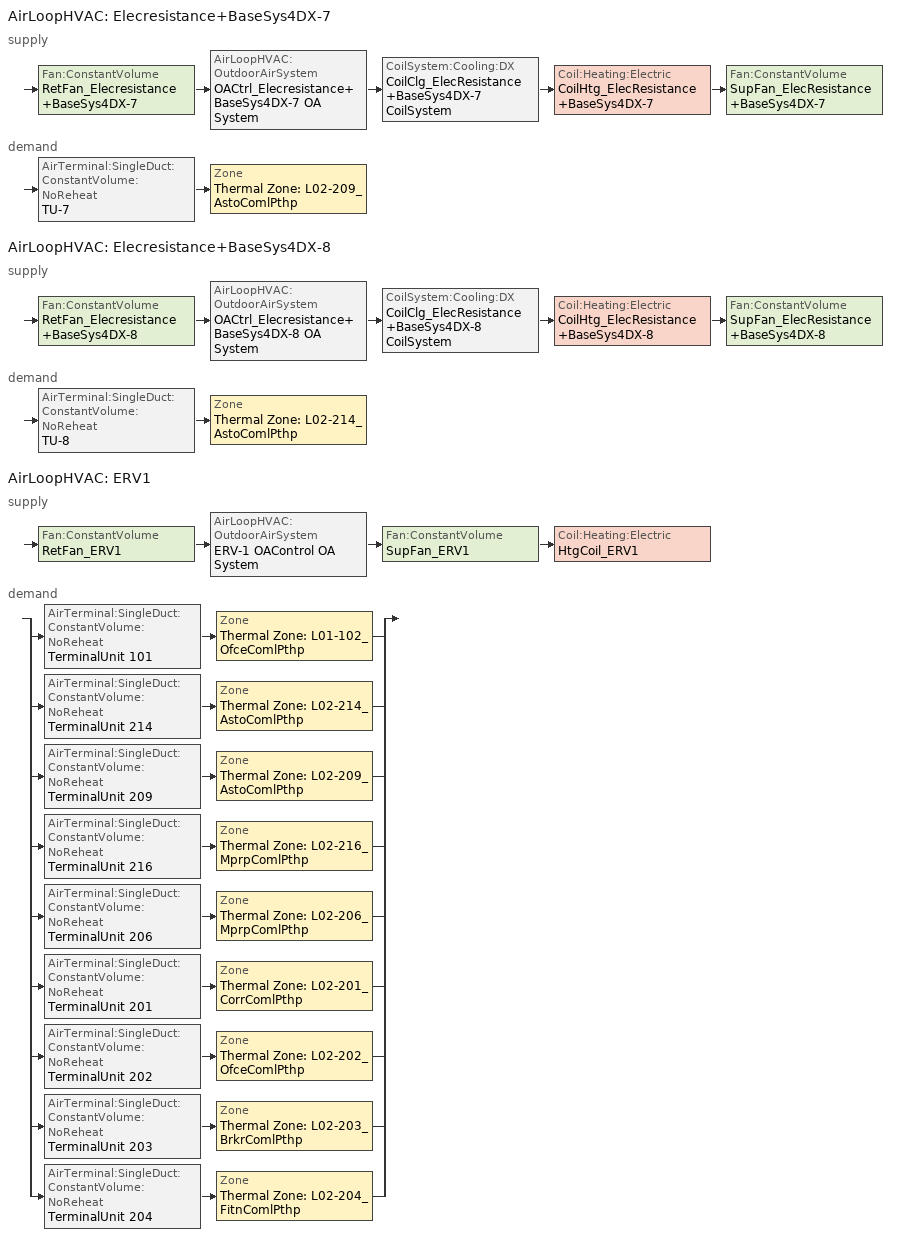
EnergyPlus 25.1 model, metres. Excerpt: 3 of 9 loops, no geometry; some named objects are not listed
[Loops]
AirLoopHVAC 'Elecresistance+BaseSys4DX-7'
 supply: Fan:ConstantVolume 'RetFan_Elecresistance+BaseSys4DX-7' > AirLoopHVAC:OutdoorAirSystem 'OACtrl_Elecresistance+BaseSys4DX-7 OA System' > CoilSystem:Cooling:DX 'CoilClg_ElecResistance+BaseSys4DX-7 CoilSystem' > Coil:Heating:Electric 'CoilHtg_ElecResistance+BaseSys4DX-7' > Fan:ConstantVolume 'SupFan_ElecResistance+BaseSys4DX-7'
 demand: AirTerminal:SingleDuct:ConstantVolume:NoReheat 'TU-7' > Zone 'Thermal Zone: L02-209_AstoComlPthp'
AirLoopHVAC 'Elecresistance+BaseSys4DX-8'
 supply: Fan:ConstantVolume 'RetFan_Elecresistance+BaseSys4DX-8' > AirLoopHVAC:OutdoorAirSystem 'OACtrl_Elecresistance+BaseSys4DX-8 OA System' > CoilSystem:Cooling:DX 'CoilClg_ElecResistance+BaseSys4DX-8 CoilSystem' > Coil:Heating:Electric 'CoilHtg_ElecResistance+BaseSys4DX-8' > Fan:ConstantVolume 'SupFan_ElecResistance+BaseSys4DX-8'
 demand: AirTerminal:SingleDuct:ConstantVolume:NoReheat 'TU-8' > Zone 'Thermal Zone: L02-214_AstoComlPthp'
AirLoopHVAC 'ERV1'
 supply: Fan:ConstantVolume 'RetFan_ERV1' > AirLoopHVAC:OutdoorAirSystem 'ERV-1 OAControl OA System' > Fan:ConstantVolume 'SupFan_ERV1' > Coil:Heating:Electric 'HtgCoil_ERV1'
 demand: split
  | AirTerminal:SingleDuct:ConstantVolume:NoReheat 'TerminalUnit 101' > Zone 'Thermal Zone: L01-102_OfceComlPthp'
  | AirTerminal:SingleDuct:ConstantVolume:NoReheat 'TerminalUnit 214' > Zone 'Thermal Zone: L02-214_AstoComlPthp'
  | AirTerminal:SingleDuct:ConstantVolume:NoReheat 'TerminalUnit 209' > Zone 'Thermal Zone: L02-209_AstoComlPthp'
  | AirTerminal:SingleDuct:ConstantVolume:NoReheat 'TerminalUnit 216' > Zone 'Thermal Zone: L02-216_MprpComlPthp'
  | AirTerminal:SingleDuct:ConstantVolume:NoReheat 'TerminalUnit 206' > Zone 'Thermal Zone: L02-206_MprpComlPthp'
  | AirTerminal:SingleDuct:ConstantVolume:NoReheat 'TerminalUnit 201' > Zone 'Thermal Zone: L02-201_CorrComlPthp'
  | AirTerminal:SingleDuct:ConstantVolume:NoReheat 'TerminalUnit 202' > Zone 'Thermal Zone: L02-202_OfceComlPthp'
  | AirTerminal:SingleDuct:ConstantVolume:NoReheat 'TerminalUnit 203' > Zone 'Thermal Zone: L02-203_BrkrComlPthp'
  | AirTerminal:SingleDuct:ConstantVolume:NoReheat 'TerminalUnit 204' > Zone 'Thermal Zone: L02-204_FitnComlPthp'
[ZoneControl:Thermostat] Temperature Difference Between Cutout And Setpoint {deltaC}=0
Name | Zone or ZoneList | Control Type Schedule | Control 1
Thermal Zone: L02-204_FitnComlPthp Thermostat | Thermal Zone: L02-204_FitnComlPthp | Thermal Zone: L02-204_FitnComlPthp Thermostat Schedule | Thermal Zone: L02-204_FitnComlPthp Thermostat
Thermal Zone: L02-209_AstoComlPthp Thermostat | Thermal Zone: L02-209_AstoComlPthp | Thermal Zone: L02-209_AstoComlPthp Thermostat Schedule | Thermal Zone: L02-209_AstoComlPthp Thermostat
Thermal Zone: L02-214_AstoComlPthp Thermostat | Thermal Zone: L02-214_AstoComlPthp | Thermal Zone: L02-214_AstoComlPthp Thermostat Schedule | Thermal Zone: L02-214_AstoComlPthp Thermostat
Thermal Zone: L02-216_MprpComlPthp Thermostat | Thermal Zone: L02-216_MprpComlPthp | Thermal Zone: L02-216_MprpComlPthp Thermostat Schedule | Thermal Zone: L02-216_MprpComlPthp Thermostat
[ThermostatSetpoint:DualSetpoint] Heating Setpoint Temperature Schedule=GLBHHtgSetpt; Cooling Setpoint Temperature Schedule=NoClgSetpt
Thermal Zone: L02-204_FitnComlPthp Thermostat; Thermal Zone: L02-209_AstoComlPthp Thermostat; Thermal Zone: L02-214_AstoComlPthp Thermostat; Thermal Zone: L02-216_MprpComlPthp Thermostat
[AirTerminal:SingleDuct:ConstantVolume:NoReheat] Availability Schedule=Always On Discrete
Name | Maximum Air Flow Rate {m3/s}
TerminalUnit 101 | 0.0589934
TerminalUnit 201 | 0.0424753
TerminalUnit 202 | 0.0165182
TerminalUnit 203 | 0.0306766
TerminalUnit 204 | 0.420033
TerminalUnit 206 | 0.0117987
TerminalUnit 209; TerminalUnit 214 | 0.054274
TU-7 | 0.111031
TU-8 | 0.127311
TerminalUnit 216 | 0.0377558
[Zone equipment]
Thermal Zone: L02-204_FitnComlPthp: TerminalUnit 204, HP2/3
Thermal Zone: L02-209_AstoComlPthp: TerminalUnit 209, TU-7
Thermal Zone: L02-214_AstoComlPthp: TerminalUnit 214, TU-8
Thermal Zone: L02-216_MprpComlPthp: TerminalUnit 216, HP4
[Sizing:Zone] Zone Cooling Design Supply Air Temperature Input Method=TemperatureDifference; Zone Cooling Design Supply Air Temperature {C}=14; Zone Cooling Design Supply Air Temperature Difference {deltaC}=11.1111; Zone Heating Design Supply Air Temperature Input Method=TemperatureDifference; Zone Heating Design Supply Air Temperature {C}=40; Zone Heating Design Supply Air Temperature Difference {deltaC}=13.8889; Zone Cooling Design Supply Air Humidity Ratio {kgWater/kgDryAir}=0.0085; Zone Heating Design Supply Air Humidity Ratio {kgWater/kgDryAir}=0.008; Zone Heating Sizing Factor=1; Zone Cooling Sizing Factor=1; Cooling Design Air Flow Method=DesignDay; Cooling Design Air Flow Rate {m3/s}=0; Cooling Minimum Air Flow per Zone Floor Area {m3/s-m2}=0; Cooling Minimum Air Flow {m3/s}=0; Cooling Minimum Air Flow Fraction=0; Heating Design Air Flow Method=DesignDay; Heating Design Air Flow Rate {m3/s}=0; Heating Maximum Air Flow per Zone Floor Area {m3/s-m2}=0; Heating Maximum Air Flow {m3/s}=0; Heating Maximum Air Flow Fraction=0; Account for Dedicated Outdoor Air System=No; Zone Load Sizing Method=Sensible Load Only No Latent Load; Zone Latent Cooling Design Supply Air Humidity Ratio Input Method=HumidityRatioDifference; Zone Cooling Design Supply Air Humidity Ratio Difference {kgWater/kgDryAir}=0.005; Zone Latent Heating Design Supply Air Humidity Ratio Input Method=HumidityRatioDifference; Zone Humidification Design Supply Air Humidity Ratio Difference {kgWater/kgDryAir}=0.005; Type of Space Sum to Use=Coincident
Name | Design Specification Outdoor Air Object
Thermal Zone: L02-204_FitnComlPthp | Thermal Zone: L02-204_FitnComlPthp Design Specification Outdoor Air
Thermal Zone: L02-209_AstoComlPthp | Thermal Zone: L02-209_AstoComlPthp Design Specification Outdoor Air
Thermal Zone: L02-214_AstoComlPthp | Thermal Zone: L02-214_AstoComlPthp Design Specification Outdoor Air
Thermal Zone: L02-216_MprpComlPthp | Thermal Zone: L02-216_MprpComlPthp Design Specification Outdoor Air
[DesignSpecification:OutdoorAir] Outdoor Air Method=Sum; Outdoor Air Flow per Person {m3/s-person}=0; Outdoor Air Flow per Zone {m3/s}=0; Outdoor Air Flow Air Changes per Hour {1/hr}=0
Name | Outdoor Air Flow per Zone Floor Area {m3/s-m2}
Thermal Zone: L02-204_FitnComlPthp Design Specification Outdoor Air | 0.00283383
Thermal Zone: L02-209_AstoComlPthp Design Specification Outdoor Air | 0.00168509
Thermal Zone: L02-214_AstoComlPthp Design Specification Outdoor Air | 0.00170197
Thermal Zone: L02-216_MprpComlPthp Design Specification Outdoor Air | 0.00135288
[ZoneHVAC:PackagedTerminalHeatPump]
HP2/3: Availability Schedule=AllOnHVACAvail; Cooling Supply Air Flow Rate {m3/s}=0.471947; Heating Supply Air Flow Rate {m3/s}=0.471947; No Load Supply Air Flow Rate {m3/s}=0.471947; No Load Supply Air Flow Rate Control Set To Low Speed=Yes; Cooling Outdoor Air Flow Rate {m3/s}=0; Heating Outdoor Air Flow Rate {m3/s}=0; No Load Outdoor Air Flow Rate {m3/s}=0; Supply Air Fan=Fan_HP2/3; Heating Coil=CoilHtg_HP2/3; Heating Convergence Tolerance=0.001; Cooling Coil=CoilClg_HP2/3; Cooling Convergence Tolerance=0.001; Supplemental Heating Coil=CoilHtg_SuppHt_HP2/3; Maximum Supply Air Temperature from Supplemental Heater {C}=35; Maximum Outdoor Dry-Bulb Temperature for Supplemental Heater Operation {C}=5.68434e-14; Fan Placement=DrawThrough; Supply Air Fan Operating Mode Schedule=CyclingHVACAvail
[Fan:OnOff]
Fan_HP2/3: Availability Schedule=Always On Discrete; Fan Total Efficiency=0.4; Pressure Rise {Pa}=84.7963; Maximum Flow Rate {m3/s}=0.471947; Motor Efficiency=0.8; Motor In Airstream Fraction=1; Fan Power Ratio Function of Speed Ratio Curve=Fan On Off Power Curve 2; Fan Efficiency Ratio Function of Speed Ratio Curve=Fan On Off Efficiency Curve 2
[Coil:Heating:DX:SingleSpeed]
CoilHtg_HP2/3: Availability Schedule=Always On Discrete; Gross Rated Heating Capacity {W}=13498.8; Gross Rated Heating COP {W/W}=4.71585; Rated Air Flow Rate {m3/s}=0.471947; Rated Supply Fan Power Per Volume Flow Rate 2017 {W/(m3/s)}=773.3; Rated Supply Fan Power Per Volume Flow Rate 2023 {W/(m3/s)}=934.4; Heating Capacity Function of Temperature Curve=CoilHtgHPQRatio_fToadbSI; Heating Capacity Function of Flow Fraction Curve=CoilHtgHPQRatio_fCFMRatio; Energy Input Ratio Function of Temperature Curve=CoilHtgHPEIRRatio_fToadbSI; Energy Input Ratio Function of Flow Fraction Curve=CoilHtgHPEIRRatio_fCFMRatio; Part Load Fraction Correlation Curve=CoilHtgHPEIRRatio_fQFrac; Defrost Energy Input Ratio Function of Temperature Curve=CoilHtg_HP2/3 Defrost Curve; Minimum Outdoor Dry-Bulb Temperature for Compressor Operation {C}=-20; Maximum Outdoor Dry-Bulb Temperature for Defrost Operation {C}=4.44444; Crankcase Heater Capacity {W}=37.3317; Maximum Outdoor Dry-Bulb Temperature for Crankcase Heater Operation {C}=10; Defrost Strategy=ReverseCycle; Defrost Control=Timed; Defrost Time Period Fraction=0.058333; Resistive Defrost Heater Capacity {W}=2000
[Coil:Cooling:DX:SingleSpeed] Availability Schedule=Always On Discrete; Gross Rated Sensible Heat Ratio=Autosize; Rated Evaporator Fan Power Per Volume Flow Rate 2017 {W/(m3/s)}=773.3; Rated Evaporator Fan Power Per Volume Flow Rate 2023 {W/(m3/s)}=934.4; Total Cooling Capacity Function of Temperature Curve=CoilClgDXQRatio_fTwbToadbSI; Total Cooling Capacity Function of Flow Fraction Curve=CoilClgDXSnglQRatio_fCFMRatio; Energy Input Ratio Function of Flow Fraction Curve=CoilClgDXSnglEIRRatio_fCFMRatio; Part Load Fraction Correlation Curve=CoilClgDXSEEREIRRatio_fQFrac; Minimum Outdoor Dry-Bulb Temperature for Compressor Operation {C}=-25; Nominal Time for Condensate Removal to Begin {s}=0; Ratio of Initial Moisture Evaporation Rate and Steady State Latent Capacity=0; Maximum Cycling Rate {cycles/hr}=0; Latent Capacity Time Constant {s}=0; Condenser Type=AirCooled; Evaporative Condenser Effectiveness=0.9; Evaporative Condenser Air Flow Rate {m3/s}=Autosize; Evaporative Condenser Pump Rated Power Consumption {W}=Autosize; Crankcase Heater Capacity {W}=0; Maximum Outdoor Dry-Bulb Temperature for Crankcase Heater Operation {C}=10; Basin Heater Capacity {W/K}=0; Basin Heater Setpoint Temperature {C}=2
Name | Gross Rated Total Cooling Capacity {W} | Gross Rated Cooling COP {W/W} | Rated Air Flow Rate {m3/s} | Energy Input Ratio Function of Temperature Curve
CoilClg_HP2/3 | 13698.2 | 4.58631 | 0.471947 | CoilClgDXSEEREIR_fTwbToadbSI-9
CoilClg_ElecResistance+BaseSys4DX-7 | 1838.63 | 3.84759 | 0.111031 | CoilClgDXSEEREIR_fTwbToadbSI-7
CoilClg_ElecResistance+BaseSys4DX-8 | 2108.21 | 3.84759 | 0.127311 | CoilClgDXSEEREIR_fTwbToadbSI-8
[Coil:Heating:Electric] Availability Schedule=Always On Discrete; Efficiency=1
Name | Nominal Capacity {W}
CoilHtg_SuppHt_HP2/3 | 9622.11
CoilHtg_ElecResistance+BaseSys4DX-7 | 1131.84
CoilHtg_ElecResistance+BaseSys4DX-8 | 1297.72
HtgCoil_ERV1 | 14999.4
[AirLoopHVAC] Design Return Air Flow Fraction of Supply Air Flow=1
Name | Design Supply Air Flow Rate {m3/s}
Elecresistance+BaseSys4DX-7 | 0.111031
Elecresistance+BaseSys4DX-8 | 0.127311
ERV1 | 0.726799
[Sizing:System] Type of Load to Size On=Sensible; Design Outdoor Air Flow Rate {m3/s}=Autosize; Central Heating Maximum System Air Flow Ratio=1; Preheat Design Temperature {C}=5.68434e-14; Preheat Design Humidity Ratio {kgWater/kgDryAir}=0; Precool Design Temperature {C}=5.68434e-14; Precool Design Humidity Ratio {kgWater/kgDryAir}=0; Central Heating Design Supply Air Temperature {C}=32.2222; 100% Outdoor Air in Cooling=No; 100% Outdoor Air in Heating=No; Central Cooling Design Supply Air Humidity Ratio {kgWater/kgDryAir}=0.0085; Central Heating Design Supply Air Humidity Ratio {kgWater/kgDryAir}=0.008; Cooling Supply Air Flow Rate Method=DesignDay; Cooling Supply Air Flow Rate {m3/s}=0; Cooling Supply Air Flow Rate Per Floor Area {m3/s-m2}=0.00996765; Cooling Fraction of Autosized Cooling Supply Air Flow Rate=1; Cooling Supply Air Flow Rate Per Unit Cooling Capacity {m3/s-W}=3.94755e-05; Heating Supply Air Flow Rate Method=DesignDay; Heating Supply Air Flow Rate {m3/s}=0; Heating Supply Air Flow Rate Per Floor Area {m3/s-m2}=0.00996765; Heating Fraction of Autosized Heating Supply Air Flow Rate=1; Heating Fraction of Autosized Cooling Supply Air Flow Rate=1; Heating Supply Air Flow Rate Per Unit Heating Capacity {m3/s-W}=3.15882e-05; System Outdoor Air Method=ZoneSum; Zone Maximum Outdoor Air Fraction=1; Cooling Design Capacity Method=CoolingDesignCapacity; Cooling Design Capacity {W}=Autosize; Cooling Design Capacity Per Floor Area {W/m2}=234.7; Fraction of Autosized Cooling Design Capacity=1; Heating Design Capacity Method=HeatingDesignCapacity; Heating Design Capacity {W}=Autosize; Heating Design Capacity Per Floor Area {W/m2}=157; Fraction of Autosized Heating Design Capacity=1; Central Cooling Capacity Control Method=OnOff; Occupant Diversity=Autosize
Name | Central Cooling Design Supply Air Temperature {C} | Type of Zone Sum to Use
Elecresistance+BaseSys4DX-7; Elecresistance+BaseSys4DX-8 | 23.8889 | NonCoincident
ERV1 | 12.8 | Coincident
[AvailabilityManager:NightCycle] Applicability Schedule=Always On Discrete; Fan Schedule=CyclingHVACAvail; Control Type=CycleOnControlZone; Thermostat Tolerance {deltaC}=1.11111; Cycling Run Time Control Type=ThermostatWithMinimumRunTime; Cycling Run Time {s}=900
Name | Control Zone or Zone List
Availability Manager Night Cycle 6 | Thermal Zone: L02-209_AstoComlPthp
Availability Manager Night Cycle 7 | Thermal Zone: L02-214_AstoComlPthp
[Fan:ConstantVolume] Fan Total Efficiency=0.55575; Motor Efficiency=0.855; Motor In Airstream Fraction=1
Name | Availability Schedule | Pressure Rise {Pa} | Maximum Flow Rate {m3/s}
RetFan_Elecresistance+BaseSys4DX-7; SupFan_ElecResistance+BaseSys4DX-7 | CyclingHVACAvail | 500.709 | 0.111031
RetFan_Elecresistance+BaseSys4DX-8; SupFan_ElecResistance+BaseSys4DX-8 | CyclingHVACAvail | 500.709 | 0.127311
RetFan_ERV1; SupFan_ERV1 | GLBHHVAC | 455.94 | 0.726799
[SetpointManager:MixedAir] Control Variable=Temperature
Name | Setpoint Node or NodeList
RetFan_Elecresistance+BaseSys4DX-7 Outlet Node OS Default SPM | RetFan_Elecresistance+BaseSys4DX-7 Outlet Node
OACtrl_Elecresistance+BaseSys4DX-7 OA System Mixed Air Node OS Default SPM | OACtrl_Elecresistance+BaseSys4DX-7 OA System Mixed Air Node
CoilClg_ElecResistance+BaseSys4DX-7 Outlet Node OS Default SPM | CoilClg_ElecResistance+BaseSys4DX-7 Outlet Node
CoilHtg_ElecResistance+BaseSys4DX-7 Outlet Node OS Default SPM | CoilHtg_ElecResistance+BaseSys4DX-7 Outlet Node
RetFan_Elecresistance+BaseSys4DX-8 Outlet Node OS Default SPM | RetFan_Elecresistance+BaseSys4DX-8 Outlet Node
OACtrl_Elecresistance+BaseSys4DX-8 OA System Mixed Air Node OS Default SPM | OACtrl_Elecresistance+BaseSys4DX-8 OA System Mixed Air Node
CoilClg_ElecResistance+BaseSys4DX-8 Outlet Node OS Default SPM | CoilClg_ElecResistance+BaseSys4DX-8 Outlet Node
CoilHtg_ElecResistance+BaseSys4DX-8 Outlet Node OS Default SPM | CoilHtg_ElecResistance+BaseSys4DX-8 Outlet Node
RetFan_ERV1 Outlet Node OS Default SPM | RetFan_ERV1 Outlet Node
HeatRecovery 1 OA Stream Outlet Node OS Default SPM | HeatRecovery 1 OA Stream Outlet Node
ERV-1 OAControl OA System Mixed Air Node OS Default SPM | ERV-1 OAControl OA System Mixed Air Node
[Controller:OutdoorAir] Economizer Control Action Type=ModulateFlow; High Humidity Control=No; High Humidity Outdoor Air Flow Ratio=1; Control High Indoor Humidity Based on Outdoor Humidity Ratio=Yes; Heat Recovery Bypass Control Type=BypassWhenWithinEconomizerLimits; Economizer Operation Staging=InterlockedWithMechanicalCooling
Name | Minimum Outdoor Air Flow Rate {m3/s} | Maximum Outdoor Air Flow Rate {m3/s} | Economizer Control Type | Economizer Maximum Limit Dry-Bulb Temperature {C} | Economizer Maximum Limit Enthalpy {J/kg} | Lockout Type | Minimum Limit Type | Minimum Outdoor Air Schedule | Maximum Fraction of Outdoor Air Schedule | Mechanical Ventilation Controller
OACtrl_Elecresistance+BaseSys4DX-7 | 0 | Autosize | FixedDryBulb | 23.8889 | 116300 | LockoutWithCompressor | FixedMinimum | OACtrl_Elecresistance+BaseSys4DX-7 Schedule | OACtrl_Elecresistance+BaseSys4DX-7 Max OA Schedule | OACtrl_Elecresistance+BaseSys4DX-7 Mech Vent Controller
OACtrl_Elecresistance+BaseSys4DX-8 | 0 | Autosize | FixedDryBulb | 23.8889 | 116300 | LockoutWithCompressor | FixedMinimum | OACtrl_Elecresistance+BaseSys4DX-8 Schedule | OACtrl_Elecresistance+BaseSys4DX-8 Max OA Schedule | OACtrl_Elecresistance+BaseSys4DX-8 Mech Vent Controller
ERV-1 OAControl | 0.726799 | 0.726799 | NoEconomizer |  | 64000 | NoLockout | ProportionalMinimum | Always On Discrete |  | ERV-1 OAControl Mech Vent Controller
[Controller:MechanicalVentilation] Demand Controlled Ventilation=No; System Outdoor Air Method=ZoneSum
Name | Availability Schedule | Zone or ZoneList Name 1 | Design Specification Outdoor Air Object Name 1
OACtrl_Elecresistance+BaseSys4DX-7 Mech Vent Controller | OACtrl_Elecresistance+BaseSys4DX-7 Schedule | Thermal Zone: L02-209_AstoComlPthp | Thermal Zone: L02-209_AstoComlPthp Design Specification Outdoor Air
OACtrl_Elecresistance+BaseSys4DX-8 Mech Vent Controller | OACtrl_Elecresistance+BaseSys4DX-8 Schedule | Thermal Zone: L02-214_AstoComlPthp | Thermal Zone: L02-214_AstoComlPthp Design Specification Outdoor Air
[CoilSystem:Cooling:DX] Availability Schedule=Always On Discrete
Name | Cooling Coil
CoilClg_ElecResistance+BaseSys4DX-7 CoilSystem | CoilClg_ElecResistance+BaseSys4DX-7
CoilClg_ElecResistance+BaseSys4DX-8 CoilSystem | CoilClg_ElecResistance+BaseSys4DX-8
[SetpointManager:SingleZone:Reheat] Control Variable=Temperature; Minimum Supply Air Temperature {C}=-99; Maximum Supply Air Temperature {C}=99
Name | Control Zone | Setpoint Node or NodeList
Setpoint Manager Single Zone Reheat 6 | Thermal Zone: L02-209_AstoComlPthp | SupFan_ElecResistance+BaseSys4DX-7 Outlet Node
Setpoint Manager Single Zone Reheat 7 | Thermal Zone: L02-214_AstoComlPthp | SupFan_ElecResistance+BaseSys4DX-8 Outlet Node
[HeatExchanger:AirToAir:SensibleAndLatent]
HeatRecovery 1: Availability Schedule=Always On Discrete; Nominal Supply Air Flow Rate {m3/s}=0.726799; Sensible Effectiveness at 100% Heating Air Flow=0.7; Latent Effectiveness at 100% Heating Air Flow=0.5; Sensible Effectiveness at 100% Cooling Air Flow=0.7; Latent Effectiveness at 100% Cooling Air Flow=0.42; Nominal Electric Power {W}=0; Supply Air Outlet Temperature Control=No; Heat Exchanger Type=Plate; Frost Control Type=None; Threshold Temperature {C}=1.7; Economizer Lockout=No; Sensible Effectiveness of Heating Air Flow Curve=HeatRecovery 1_SensibleHeatingEff; Latent Effectiveness of Heating Air Flow Curve=HeatRecovery 1_LatentHeatingEff; Sensible Effectiveness of Cooling Air Flow Curve=HeatRecovery 1_SensibleCoolingEff; Latent Effectiveness of Cooling Air Flow Curve=HeatRecovery 1_LatentCoolingEff
[SetpointManager:Scheduled] Control Variable=Temperature
Name | Schedule | Setpoint Node or NodeList
SupFan_ERV1 Outlet Node OS Default SPM | ERV1 Cooling SP Schedule | SupFan_ERV1 Outlet Node
Setpoint Manager Scheduled 2 | ERV1 Heating SP Schedule | HtgCoil_ERV1 Outlet Node
Setpoint Manager Scheduled 1 | ERV1 Cooling SP Schedule | ERV1 OS Generated Outlet Duct Outlet Node
[Schedule:Year]
GLBHHtgSetpt: GLBHWinHtgSetptWk, 1, 1, 1, 15, GLBHSpFaHtgSetptWk, 1, 16, 6, 15, GLBHSumHtgSetptWk, 6, 16, 9, 15, GLBHSpFaHtgSetptWk, 9, 16, 11, 15, GLBHWinHtgSetptWk, 11, 16, 12, 31
NoClgSetpt: NoClgSetpt Wk, 1, 1, 12, 31
AllOnHVACAvail: AllOnHVACAvailWk, 1, 1, 12, 31
CyclingHVACAvail: CyclingHVACAvailWk, 1, 1, 12, 31
GLBHHVAC: GLBHWinHVACWk, 1, 1, 1, 15, GLBHSpFaHVACWk, 1, 16, 6, 15, GLBHSumHVACWk, 6, 16, 9, 15, GLBHSpFaHVACWk, 9, 16, 11, 15, GLBHWinHVACWk, 11, 16, 12, 31
OACtrl_Elecresistance+BaseSys4DX-7 Schedule: OACtrl_Elecresistance+BaseSys4DX-7 Schedule Week 1, 1, 1, 12, 31
OACtrl_Elecresistance+BaseSys4DX-8 Schedule: OACtrl_Elecresistance+BaseSys4DX-8 Schedule Week 1, 1, 1, 12, 31
ERV1 Cooling SP Schedule: ERV1 Cooling SP Schedule Week Rule - Jan1-Dec31, 1, 1, 12, 31
ERV1 Heating SP Schedule: ERV1 Heating SP Schedule Week Rule - Jan1-Dec31, 1, 1, 12, 31
OACtrl_Elecresistance+BaseSys4DX-7 Max OA Schedule: OACtrl_Elecresistance+BaseSys4DX-7 Max OA Schedule Week Rule - Jan1-Dec31, 1, 1, 12, 31
OACtrl_Elecresistance+BaseSys4DX-8 Max OA Schedule: OACtrl_Elecresistance+BaseSys4DX-8 Max OA Schedule Week Rule - Jan1-Dec31, 1, 1, 12, 31
[Schedule:Week:Daily]
GLBHWinHtgSetptWk: GLBHWinHtgSetptSun, GLBHWinHtgSetptWD, GLBHWinHtgSetptWD, GLBHWinHtgSetptWD, GLBHWinHtgSetptWD, GLBHWinHtgSetptFri, GLBHWinHtgSetptSat, GLBHWinHtgSetptSun, OfficeHtgSetptWD, OfficeHtgSetptWD, GLBHWinHtgSetptSun, GLBHWinHtgSetptSun
GLBHSpFaHtgSetptWk: GLBHSpFaHtgSetptSun, GLBHSpFaHtgSetptWD, GLBHSpFaHtgSetptWD, GLBHSpFaHtgSetptWD, GLBHSpFaHtgSetptWD, GLBHSpFaHtgSetptFri, GLBHSpFaHtgSetptSat, GLBHSpFaHtgSetptSun, OfficeHtgSetptWD, OfficeHtgSetptWD, GLBHSpFaHtgSetptSun, GLBHSpFaHtgSetptSun
GLBHSumHtgSetptWk: GLBHSumHtgSetptSun, GLBHSumHtgSetptWD, GLBHSumHtgSetptWD, GLBHSumHtgSetptWD, GLBHSumHtgSetptWD, GLBHSumHtgSetptFri, GLBHSumHtgSetptSat, GLBHSumHtgSetptSun, OfficeHtgSetptWD, OfficeHtgSetptWD, GLBHSumHtgSetptSun, GLBHSumHtgSetptSun
NoClgSetpt Wk: NoClgSetpt Day, NoClgSetpt Day, NoClgSetpt Day, NoClgSetpt Day, NoClgSetpt Day, NoClgSetpt Day, NoClgSetpt Day, NoClgSetpt Day, OfficeClgSetptWD, OfficeClgSetptWD, NoClgSetpt Day, NoClgSetpt Day
AllOnHVACAvailWk: AllOnHVACAvailDay, AllOnHVACAvailDay, AllOnHVACAvailDay, AllOnHVACAvailDay, AllOnHVACAvailDay, AllOnHVACAvailDay, AllOnHVACAvailDay, AllOnHVACAvailDay, AllOnHVACAvailDay, AllOnHVACAvailDay, AllOnHVACAvailDay, AllOnHVACAvailDay
CyclingHVACAvailWk: CyclingHVACAvailAll, CyclingHVACAvailAll, CyclingHVACAvailAll, CyclingHVACAvailAll, CyclingHVACAvailAll, CyclingHVACAvailAll, CyclingHVACAvailAll, CyclingHVACAvailAll, CyclingHVACAvailAll, CyclingHVACAvailAll, CyclingHVACAvailAll, CyclingHVACAvailAll
GLBHSpFaHVACWk: GLBHSpFaHVACSun, GLBHSpFaHVACWD, GLBHSpFaHVACWD, GLBHSpFaHVACWD, GLBHSpFaHVACWD, GLBHSpFaHVACFri, GLBHSpFaHVACSat, GLBHSpFaHVACSun, AllOnHVACAvailDay, AllOnHVACAvailDay, GLBHSpFaHVACSun, GLBHSpFaHVACSun
GLBHSumHVACWk: GLBHSumHVACSun, GLBHSumHVACWD, GLBHSumHVACWD, GLBHSumHVACWD, GLBHSumHVACWD, GLBHSumHVACFri, GLBHSumHVACSat, GLBHSumHVACSun, AllOnHVACAvailDay, AllOnHVACAvailDay, GLBHSumHVACSun, GLBHSumHVACSun
GLBHWinHVACWk: GLBHWinHVACSun, GLBHWinHVACWD, GLBHWinHVACWD, GLBHWinHVACWD, GLBHWinHVACWD, GLBHWinHVACFri, GLBHWinHVACSat, GLBHWinHVACSun, AllOnHVACAvailDay, AllOnHVACAvailDay, GLBHWinHVACSun, GLBHWinHVACSun
OACtrl_Elecresistance+BaseSys4DX-7 Schedule Week 1: OACtrl_Elecresistance+BaseSys4DX-7 Schedule Week 1 Sunday, OACtrl_Elecresistance+BaseSys4DX-7 Schedule Week 1 Monday, OACtrl_Elecresistance+BaseSys4DX-7 Schedule Week 1 Tuesday, OACtrl_Elecresistance+BaseSys4DX-7 Schedule Week 1 Wednesday, OACtrl_Elecresistance+BaseSys4DX-7 Schedule Week 1 Thursday, OACtrl_Elecresistance+BaseSys4DX-7 Schedule Week 1 Friday, OACtrl_Elecresistance+BaseSys4DX-7 Schedule Week 1 Saturday, OACtrl_Elecresistance+BaseSys4DX-7 Schedule Week 1 Holiday, OACtrl_Elecresistance+BaseSys4DX-7 Schedule Week 1 Summer, OACtrl_Elecresistance+BaseSys4DX-7 Schedule Week 1 Winter, OACtrl_Elecresistance+BaseSys4DX-7 Schedule Week 1 Custom 1, OACtrl_Elecresistance+BaseSys4DX-7 Schedule Week 1 Custom 2
OACtrl_Elecresistance+BaseSys4DX-8 Schedule Week 1: OACtrl_Elecresistance+BaseSys4DX-8 Schedule Week 1 Sunday, OACtrl_Elecresistance+BaseSys4DX-8 Schedule Week 1 Monday, OACtrl_Elecresistance+BaseSys4DX-8 Schedule Week 1 Tuesday, OACtrl_Elecresistance+BaseSys4DX-8 Schedule Week 1 Wednesday, OACtrl_Elecresistance+BaseSys4DX-8 Schedule Week 1 Thursday, OACtrl_Elecresistance+BaseSys4DX-8 Schedule Week 1 Friday, OACtrl_Elecresistance+BaseSys4DX-8 Schedule Week 1 Saturday, OACtrl_Elecresistance+BaseSys4DX-8 Schedule Week 1 Holiday, OACtrl_Elecresistance+BaseSys4DX-8 Schedule Week 1 Summer, OACtrl_Elecresistance+BaseSys4DX-8 Schedule Week 1 Winter, OACtrl_Elecresistance+BaseSys4DX-8 Schedule Week 1 Custom 1, OACtrl_Elecresistance+BaseSys4DX-8 Schedule Week 1 Custom 2
ERV1 Cooling SP Schedule Week Rule - Jan1-Dec31: ERV1 Cooling SP Schedule Day Schedule, ERV1 Cooling SP Schedule Day Schedule, ERV1 Cooling SP Schedule Day Schedule, ERV1 Cooling SP Schedule Day Schedule, ERV1 Cooling SP Schedule Day Schedule, ERV1 Cooling SP Schedule Day Schedule, ERV1 Cooling SP Schedule Day Schedule, ERV1 Cooling SP Schedule Day Schedule, ERV1 Cooling SP Schedule Day Schedule, ERV1 Cooling SP Schedule Day Schedule, ERV1 Cooling SP Schedule Day Schedule, ERV1 Cooling SP Schedule Day Schedule
ERV1 Heating SP Schedule Week Rule - Jan1-Dec31: ERV1 Heating SP Schedule Day Schedule, ERV1 Heating SP Schedule Day Schedule, ERV1 Heating SP Schedule Day Schedule, ERV1 Heating SP Schedule Day Schedule, ERV1 Heating SP Schedule Day Schedule, ERV1 Heating SP Schedule Day Schedule, ERV1 Heating SP Schedule Day Schedule, ERV1 Heating SP Schedule Day Schedule, ERV1 Heating SP Schedule Day Schedule, ERV1 Heating SP Schedule Day Schedule, ERV1 Heating SP Schedule Day Schedule, ERV1 Heating SP Schedule Day Schedule
OACtrl_Elecresistance+BaseSys4DX-7 Max OA Schedule Week Rule - Jan1-Dec31: OACtrl_Elecresistance+BaseSys4DX-7 Max OA Schedule Day Schedule, OACtrl_Elecresistance+BaseSys4DX-7 Max OA Schedule Day Schedule, OACtrl_Elecresistance+BaseSys4DX-7 Max OA Schedule Day Schedule, OACtrl_Elecresistance+BaseSys4DX-7 Max OA Schedule Day Schedule, OACtrl_Elecresistance+BaseSys4DX-7 Max OA Schedule Day Schedule, OACtrl_Elecresistance+BaseSys4DX-7 Max OA Schedule Day Schedule, OACtrl_Elecresistance+BaseSys4DX-7 Max OA Schedule Day Schedule, OACtrl_Elecresistance+BaseSys4DX-7 Max OA Schedule Day Schedule, OACtrl_Elecresistance+BaseSys4DX-7 Max OA Schedule Day Schedule, OACtrl_Elecresistance+BaseSys4DX-7 Max OA Schedule Day Schedule, OACtrl_Elecresistance+BaseSys4DX-7 Max OA Schedule Day Schedule, OACtrl_Elecresistance+BaseSys4DX-7 Max OA Schedule Day Schedule
OACtrl_Elecresistance+BaseSys4DX-8 Max OA Schedule Week Rule - Jan1-Dec31: OACtrl_Elecresistance+BaseSys4DX-8 Max OA Schedule Day Schedule, OACtrl_Elecresistance+BaseSys4DX-8 Max OA Schedule Day Schedule, OACtrl_Elecresistance+BaseSys4DX-8 Max OA Schedule Day Schedule, OACtrl_Elecresistance+BaseSys4DX-8 Max OA Schedule Day Schedule, OACtrl_Elecresistance+BaseSys4DX-8 Max OA Schedule Day Schedule, OACtrl_Elecresistance+BaseSys4DX-8 Max OA Schedule Day Schedule, OACtrl_Elecresistance+BaseSys4DX-8 Max OA Schedule Day Schedule, OACtrl_Elecresistance+BaseSys4DX-8 Max OA Schedule Day Schedule, OACtrl_Elecresistance+BaseSys4DX-8 Max OA Schedule Day Schedule, OACtrl_Elecresistance+BaseSys4DX-8 Max OA Schedule Day Schedule, OACtrl_Elecresistance+BaseSys4DX-8 Max OA Schedule Day Schedule, OACtrl_Elecresistance+BaseSys4DX-8 Max OA Schedule Day Schedule
[Schedule:Day:Interval]
GLBHWinHtgSetptSun: No, 01:00, 15.5556, 02:00, 15.5556, 03:00, 15.5556, 04:00, 15.5556, 05:00, 15.5556, 06:00, 15.5556, 07:00, 15.5556, 08:00, 15.5556, 09:00, 15.5556, 10:00, 15.5556, 11:00, 15.5556, 12:00, 15.5556, 13:00, 15.5556, 14:00, 15.5556, 15:00, 15.5556, 16:00, 15.5556, 17:00, 15.5556, 18:00, 15.5556, 19:00, 15.5556, 20:00, 15.5556, 21:00, 15.5556, 22:00, 15.5556, 23:00, 15.5556, 24:00, 15.5556
GLBHWinHtgSetptWD; GLBHWinHtgSetptFri; GLBHWinHtgSetptSat: No, 01:00, 15.5556, 02:00, 15.5556, 03:00, 15.5556, 04:00, 15.5556, 05:00, 15.5556, 06:00, 15.5556, 07:00, 15.5556, 08:00, 15.5556, 09:00, 15.5556, 10:00, 15.5556, 11:00, 15.5556, 12:00, 15.5556, 13:00, 15.5556, 14:00, 21.1111, 15:00, 21.1111, 16:00, 21.1111, 17:00, 21.1111, 18:00, 21.1111, 19:00, 21.1111, 20:00, 21.1111, 21:00, 15.5556, 22:00, 15.5556, 23:00, 15.5556, 24:00, 15.5556
OfficeHtgSetptWD: No, 01:00, 15.5556, 02:00, 15.5556, 03:00, 15.5556, 04:00, 15.5556, 05:00, 15.5556, 06:00, 21.1111, 07:00, 21.1111, 08:00, 21.1111, 09:00, 21.1111, 10:00, 21.1111, 11:00, 21.1111, 12:00, 21.1111, 13:00, 21.1111, 14:00, 21.1111, 15:00, 21.1111, 16:00, 21.1111, 17:00, 21.1111, 18:00, 21.1111, 19:00, 21.1111, 20:00, 21.1111, 21:00, 21.1111, 22:00, 21.1111, 23:00, 21.1111, 24:00, 21.1111
GLBHSpFaHtgSetptSun; GLBHSpFaHtgSetptSat: No, 01:00, 15.5556, 02:00, 15.5556, 03:00, 15.5556, 04:00, 15.5556, 05:00, 15.5556, 06:00, 21.1111, 07:00, 21.1111, 08:00, 21.1111, 09:00, 21.1111, 10:00, 21.1111, 11:00, 21.1111, 12:00, 15.5556, 13:00, 15.5556, 14:00, 15.5556, 15:00, 15.5556, 16:00, 15.5556, 17:00, 15.5556, 18:00, 15.5556, 19:00, 15.5556, 20:00, 15.5556, 21:00, 15.5556, 22:00, 15.5556, 23:00, 15.5556, 24:00, 15.5556
GLBHSpFaHtgSetptWD; GLBHSpFaHtgSetptFri: No, 01:00, 15.5556, 02:00, 15.5556, 03:00, 15.5556, 04:00, 15.5556, 05:00, 21.1111, 06:00, 21.1111, 07:00, 21.1111, 08:00, 21.1111, 09:00, 21.1111, 10:00, 21.1111, 11:00, 21.1111, 12:00, 21.1111, 13:00, 21.1111, 14:00, 21.1111, 15:00, 21.1111, 16:00, 21.1111, 17:00, 21.1111, 18:00, 21.1111, 19:00, 21.1111, 20:00, 15.5556, 21:00, 15.5556, 22:00, 15.5556, 23:00, 15.5556, 24:00, 15.5556
GLBHSumHtgSetptSun; GLBHSumHtgSetptSat: No, 01:00, 15.5556, 02:00, 15.5556, 03:00, 15.5556, 04:00, 15.5556, 05:00, 15.5556, 06:00, 21.1111, 07:00, 21.1111, 08:00, 21.1111, 09:00, 21.1111, 10:00, 21.1111, 11:00, 21.1111, 12:00, 21.1111, 13:00, 21.1111, 14:00, 15.5556, 15:00, 15.5556, 16:00, 15.5556, 17:00, 15.5556, 18:00, 15.5556, 19:00, 15.5556, 20:00, 15.5556, 21:00, 15.5556, 22:00, 15.5556, 23:00, 15.5556, 24:00, 15.5556
GLBHSumHtgSetptWD: No, 01:00, 15.5556, 02:00, 15.5556, 03:00, 15.5556, 04:00, 15.5556, 05:00, 21.1111, 06:00, 21.1111, 07:00, 21.1111, 08:00, 21.1111, 09:00, 21.1111, 10:00, 21.1111, 11:00, 21.1111, 12:00, 21.1111, 13:00, 21.1111, 14:00, 21.1111, 15:00, 21.1111, 16:00, 21.1111, 17:00, 21.1111, 18:00, 21.1111, 19:00, 21.1111, 20:00, 21.1111, 21:00, 15.5556, 22:00, 15.5556, 23:00, 15.5556, 24:00, 15.5556
GLBHSumHtgSetptFri: No, 01:00, 15.5556, 02:00, 15.5556, 03:00, 15.5556, 04:00, 15.5556, 05:00, 21.1111, 06:00, 21.1111, 07:00, 21.1111, 08:00, 21.1111, 09:00, 21.1111, 10:00, 21.1111, 11:00, 21.1111, 12:00, 21.1111, 13:00, 21.1111, 14:00, 21.1111, 15:00, 21.1111, 16:00, 21.1111, 17:00, 21.1111, 18:00, 21.1111, 19:00, 15.5556, 20:00, 15.5556, 21:00, 15.5556, 22:00, 15.5556, 23:00, 15.5556, 24:00, 15.5556
NoClgSetpt Day: No, 01:00, 35, 02:00, 35, 03:00, 35, 04:00, 35, 05:00, 35, 06:00, 35, 07:00, 35, 08:00, 35, 09:00, 35, 10:00, 35, 11:00, 35, 12:00, 35, 13:00, 35, 14:00, 35, 15:00, 35, 16:00, 35, 17:00, 35, 18:00, 35, 19:00, 35, 20:00, 35, 21:00, 35, 22:00, 35, 23:00, 35, 24:00, 35
OfficeClgSetptWD: No, 01:00, 29.4444, 02:00, 29.4444, 03:00, 29.4444, 04:00, 29.4444, 05:00, 29.4444, 06:00, 23.8889, 07:00, 23.8889, 08:00, 23.8889, 09:00, 23.8889, 10:00, 23.8889, 11:00, 23.8889, 12:00, 23.8889, 13:00, 23.8889, 14:00, 23.8889, 15:00, 23.8889, 16:00, 23.8889, 17:00, 23.8889, 18:00, 23.8889, 19:00, 23.8889, 20:00, 23.8889, 21:00, 23.8889, 22:00, 23.8889, 23:00, 23.8889, 24:00, 23.8889
AllOnHVACAvailDay: No, 01:00, 1, 02:00, 1, 03:00, 1, 04:00, 1, 05:00, 1, 06:00, 1, 07:00, 1, 08:00, 1, 09:00, 1, 10:00, 1, 11:00, 1, 12:00, 1, 13:00, 1, 14:00, 1, 15:00, 1, 16:00, 1, 17:00, 1, 18:00, 1, 19:00, 1, 20:00, 1, 21:00, 1, 22:00, 1, 23:00, 1, 24:00, 1
CyclingHVACAvailAll; GLBHWinHVACSun; OACtrl_Elecresistance+BaseSys4DX-7 Schedule Week 1 Custom 1; OACtrl_Elecresistance+BaseSys4DX-7 Schedule Week 1 Custom 2; OACtrl_Elecresistance+BaseSys4DX-7 Schedule Week 1 Friday; OACtrl_Elecresistance+BaseSys4DX-7 Schedule Week 1 Holiday; OACtrl_Elecresistance+BaseSys4DX-7 Schedule Week 1 Monday; OACtrl_Elecresistance+BaseSys4DX-7 Schedule Week 1 Saturday; OACtrl_Elecresistance+BaseSys4DX-7 Schedule Week 1 Summer; OACtrl_Elecresistance+BaseSys4DX-7 Schedule Week 1 Sunday; OACtrl_Elecresistance+BaseSys4DX-7 Schedule Week 1 Thursday; OACtrl_Elecresistance+BaseSys4DX-7 Schedule Week 1 Tuesday; OACtrl_Elecresistance+BaseSys4DX-7 Schedule Week 1 Wednesday; OACtrl_Elecresistance+BaseSys4DX-7 Schedule Week 1 Winter; OACtrl_Elecresistance+BaseSys4DX-8 Schedule Week 1 Custom 1; OACtrl_Elecresistance+BaseSys4DX-8 Schedule Week 1 Custom 2; OACtrl_Elecresistance+BaseSys4DX-8 Schedule Week 1 Friday; OACtrl_Elecresistance+BaseSys4DX-8 Schedule Week 1 Holiday; OACtrl_Elecresistance+BaseSys4DX-8 Schedule Week 1 Monday; OACtrl_Elecresistance+BaseSys4DX-8 Schedule Week 1 Saturday; OACtrl_Elecresistance+BaseSys4DX-8 Schedule Week 1 Summer; OACtrl_Elecresistance+BaseSys4DX-8 Schedule Week 1 Sunday; OACtrl_Elecresistance+BaseSys4DX-8 Schedule Week 1 Thursday; OACtrl_Elecresistance+BaseSys4DX-8 Schedule Week 1 Tuesday; OACtrl_Elecresistance+BaseSys4DX-8 Schedule Week 1 Wednesday; OACtrl_Elecresistance+BaseSys4DX-8 Schedule Week 1 Winter: No, 01:00, 0, 02:00, 0, 03:00, 0, 04:00, 0, 05:00, 0, 06:00, 0, 07:00, 0, 08:00, 0, 09:00, 0, 10:00, 0, 11:00, 0, 12:00, 0, 13:00, 0, 14:00, 0, 15:00, 0, 16:00, 0, 17:00, 0, 18:00, 0, 19:00, 0, 20:00, 0, 21:00, 0, 22:00, 0, 23:00, 0, 24:00, 0
ERV1 Cooling SP Schedule Day Schedule; ERV1 Heating SP Schedule Day Schedule: No, 24:00, 15.5556
GLBHSpFaHVACFri; GLBHSpFaHVACWD: No, 01:00, 0, 02:00, 0, 03:00, 0, 04:00, 0, 05:00, 1, 06:00, 1, 07:00, 1, 08:00, 1, 09:00, 1, 10:00, 1, 11:00, 1, 12:00, 1, 13:00, 1, 14:00, 1, 15:00, 1, 16:00, 1, 17:00, 1, 18:00, 1, 19:00, 1, 20:00, 0, 21:00, 0, 22:00, 0, 23:00, 0, 24:00, 0
GLBHSpFaHVACSat; GLBHSpFaHVACSun: No, 01:00, 0, 02:00, 0, 03:00, 0, 04:00, 0, 05:00, 0, 06:00, 1, 07:00, 1, 08:00, 1, 09:00, 1, 10:00, 1, 11:00, 1, 12:00, 0, 13:00, 0, 14:00, 0, 15:00, 0, 16:00, 0, 17:00, 0, 18:00, 0, 19:00, 0, 20:00, 0, 21:00, 0, 22:00, 0, 23:00, 0, 24:00, 0
GLBHSumHVACFri: No, 01:00, 0, 02:00, 0, 03:00, 0, 04:00, 0, 05:00, 1, 06:00, 1, 07:00, 1, 08:00, 1, 09:00, 1, 10:00, 1, 11:00, 1, 12:00, 1, 13:00, 1, 14:00, 1, 15:00, 1, 16:00, 1, 17:00, 1, 18:00, 1, 19:00, 0, 20:00, 0, 21:00, 0, 22:00, 0, 23:00, 0, 24:00, 0
GLBHSumHVACSat; GLBHSumHVACSun: No, 01:00, 0, 02:00, 0, 03:00, 0, 04:00, 0, 05:00, 0, 06:00, 1, 07:00, 1, 08:00, 1, 09:00, 1, 10:00, 1, 11:00, 1, 12:00, 1, 13:00, 1, 14:00, 0, 15:00, 0, 16:00, 0, 17:00, 0, 18:00, 0, 19:00, 0, 20:00, 0, 21:00, 0, 22:00, 0, 23:00, 0, 24:00, 0
GLBHSumHVACWD: No, 01:00, 0, 02:00, 0, 03:00, 0, 04:00, 0, 05:00, 1, 06:00, 1, 07:00, 1, 08:00, 1, 09:00, 1, 10:00, 1, 11:00, 1, 12:00, 1, 13:00, 1, 14:00, 1, 15:00, 1, 16:00, 1, 17:00, 1, 18:00, 1, 19:00, 1, 20:00, 1, 21:00, 0, 22:00, 0, 23:00, 0, 24:00, 0
GLBHWinHVACFri; GLBHWinHVACSat; GLBHWinHVACWD: No, 01:00, 0, 02:00, 0, 03:00, 0, 04:00, 0, 05:00, 0, 06:00, 0, 07:00, 0, 08:00, 0, 09:00, 0, 10:00, 0, 11:00, 0, 12:00, 0, 13:00, 0, 14:00, 1, 15:00, 1, 16:00, 1, 17:00, 1, 18:00, 1, 19:00, 1, 20:00, 1, 21:00, 0, 22:00, 0, 23:00, 0, 24:00, 0
OACtrl_Elecresistance+BaseSys4DX-7 Max OA Schedule Day Schedule; OACtrl_Elecresistance+BaseSys4DX-8 Max OA Schedule Day Schedule: No, 24:00, 0.9
[Schedule:Compact]
Thermal Zone: L02-204_FitnComlPthp Thermostat Schedule; Thermal Zone: L02-209_AstoComlPthp Thermostat Schedule; Thermal Zone: L02-214_AstoComlPthp Thermostat Schedule; Thermal Zone: L02-216_MprpComlPthp Thermostat Schedule: Through: 12/31, For: AllDays, Until: 24:00, 4
[Schedule:Constant]
Always On Discrete: Hourly Value=1
[Curve:Exponent]
Fan On Off Power Curve 2: Coefficient1 Constant=1; Coefficient2 Constant=0; Coefficient3 Constant=0; Minimum Value of x {BasedOnField A2}=0; Maximum Value of x {BasedOnField A2}=1
[Curve:Cubic]
Name | Coefficient1 Constant | Coefficient2 x | Coefficient3 x**2 | Coefficient4 x**3 | Minimum Value of x {BasedOnField A2} | Maximum Value of x {BasedOnField A2} | Minimum Curve Output {BasedOnField A3} | Maximum Curve Output {BasedOnField A3}
Fan On Off Efficiency Curve 2 | 1 | 0 | 0 | 0 | 0 | 1
CoilHtgHPQRatio_fToadbSI | 0.729009 | 0.031928 | 0.000136 | -9e-06 | 0 | 10 | 0.17 | 1.05
CoilHtgHPEIRRatio_fToadbSI | 1.21829 | -0.036117 | 0.00142 | -2.7e-05 | 0 | 10 | 0.97 | 3.18
CoilClgDXSEEREIRRatio_fQFrac | 1 | 0 | 0 | 0 | 0.7 | 1
[Curve:Quadratic] Minimum Value of x {BasedOnField A2}=0
Name | Coefficient1 Constant | Coefficient2 x | Coefficient3 x**2 | Maximum Value of x {BasedOnField A2} | Minimum Curve Output {BasedOnField A3} | Maximum Curve Output {BasedOnField A3}
CoilHtgHPQRatio_fCFMRatio | 0.84 | 0.16 | 0 | 100 | 0.84
CoilHtgHPEIRRatio_fCFMRatio | 1.3824 | -0.4336 | 0.0512 | 1
CoilHtgHPEIRRatio_fQFrac | 0.85 | 0.15 | 0 | 1 | 0.85 | 1
CoilClgDXSnglQRatio_fCFMRatio | 0.8 | 0.2 | 0 | 100 | 0.8
CoilClgDXSnglEIRRatio_fCFMRatio | 1.156 | -0.1816 | 0.0256 | 100
[Curve:Biquadratic]
Name | Coefficient1 Constant | Coefficient2 x | Coefficient3 x**2 | Coefficient4 y | Coefficient5 y**2 | Coefficient6 x*y | Minimum Value of x {BasedOnField A2} | Maximum Value of x {BasedOnField A2} | Minimum Value of y {BasedOnField A3} | Maximum Value of y {BasedOnField A3}
CoilHtg_HP2/3 Defrost Curve | 1 | 0 | 0 | 0 | 0 | 0 | 0 | 1 | 0 | 1
CoilClgDXQRatio_fTwbToadbSI | 0.86779 | 0.014245 | 0.000554 | -0.007569 | 3.2e-05 | -0.000191 | 13.89 | 25 | 23.89 | 46.11
[Table:Lookup]
CoilClgDXSEEREIR_fTwbToadbSI-9: CoilClgDXSEEREIR_fTwbToadbSI-9_IndependentVariableList, DivisorOnly, 1, Dimensionless, 0.646617, 1.16587, 1.39056, 0.545262, 1, 1.1971, 0.473991, 0.882822, 1.06037
CoilClgDXSEEREIR_fTwbToadbSI-7: CoilClgDXSEEREIR_fTwbToadbSI-7_IndependentVariableList, DivisorOnly, 1, Dimensionless, 0.94426, 1.16172, 1.42308, 0.809252, 1, 1.22932, 0.713885, 0.885703, 1.09235
CoilClgDXSEEREIR_fTwbToadbSI-8: CoilClgDXSEEREIR_fTwbToadbSI-8_IndependentVariableList, DivisorOnly, 1, Dimensionless, 0.94426, 1.16172, 1.42308, 0.809252, 1, 1.22932, 0.713885, 0.885703, 1.09235
HeatRecovery 1_SensibleHeatingEff: HeatRecovery 1_SensibleHeatingEff Independent Variable List, DivisorOnly, 0.7, 0, 10, Dimensionless, 0.74, 0.7
HeatRecovery 1_LatentHeatingEff: HeatRecovery 1_LatentHeatingEff Independent Variable List, DivisorOnly, 0.5, 0, 10, Dimensionless, 0.59, 0.5
HeatRecovery 1_SensibleCoolingEff: HeatRecovery 1_SensibleCoolingEff Independent Variable List, DivisorOnly, 0.7, 0, 10, Dimensionless, 0.7, 0.7
HeatRecovery 1_LatentCoolingEff: HeatRecovery 1_LatentCoolingEff Independent Variable List, DivisorOnly, 0.42, 0, 10, Dimensionless, 0.49, 0.42
[Table:IndependentVariableList]
CoilClgDXSEEREIR_fTwbToadbSI-9_IndependentVariableList: CoilClgDXSEEREIR_fTwbToadbSI-9_IndependentVariable_0, CoilClgDXSEEREIR_fTwbToadbSI-9_IndependentVariable_1
CoilClgDXSEEREIR_fTwbToadbSI-7_IndependentVariableList: CoilClgDXSEEREIR_fTwbToadbSI-7_IndependentVariable_0, CoilClgDXSEEREIR_fTwbToadbSI-7_IndependentVariable_1
CoilClgDXSEEREIR_fTwbToadbSI-8_IndependentVariableList: CoilClgDXSEEREIR_fTwbToadbSI-8_IndependentVariable_0, CoilClgDXSEEREIR_fTwbToadbSI-8_IndependentVariable_1
HeatRecovery 1_SensibleHeatingEff Independent Variable List: HeatRecovery 1_SensibleHeatingEff_IndependentVariable
HeatRecovery 1_LatentHeatingEff Independent Variable List: HeatRecovery 1_LatentHeatingEff_IndependentVariable
HeatRecovery 1_SensibleCoolingEff Independent Variable List: HeatRecovery 1_SensibleCoolingEff_IndependentVariable
HeatRecovery 1_LatentCoolingEff Independent Variable List: HeatRecovery 1_LatentCoolingEff_IndependentVariable
[Table:IndependentVariable]
CoilClgDXSEEREIR_fTwbToadbSI-9_IndependentVariable_0; CoilClgDXSEEREIR_fTwbToadbSI-7_IndependentVariable_0; CoilClgDXSEEREIR_fTwbToadbSI-8_IndependentVariable_0: Cubic, Constant, 13.89, 25, Temperature, 13.89, 19.44, 25
CoilClgDXSEEREIR_fTwbToadbSI-9_IndependentVariable_1; CoilClgDXSEEREIR_fTwbToadbSI-7_IndependentVariable_1; CoilClgDXSEEREIR_fTwbToadbSI-8_IndependentVariable_1: Cubic, Constant, 27.78, 43.33, Temperature, 27.78, 35, 43.33
HeatRecovery 1_SensibleHeatingEff_IndependentVariable; HeatRecovery 1_LatentHeatingEff_IndependentVariable; HeatRecovery 1_SensibleCoolingEff_IndependentVariable; HeatRecovery 1_LatentCoolingEff_IndependentVariable: Linear, Linear, 0, 10, Dimensionless, 0.75, 1
